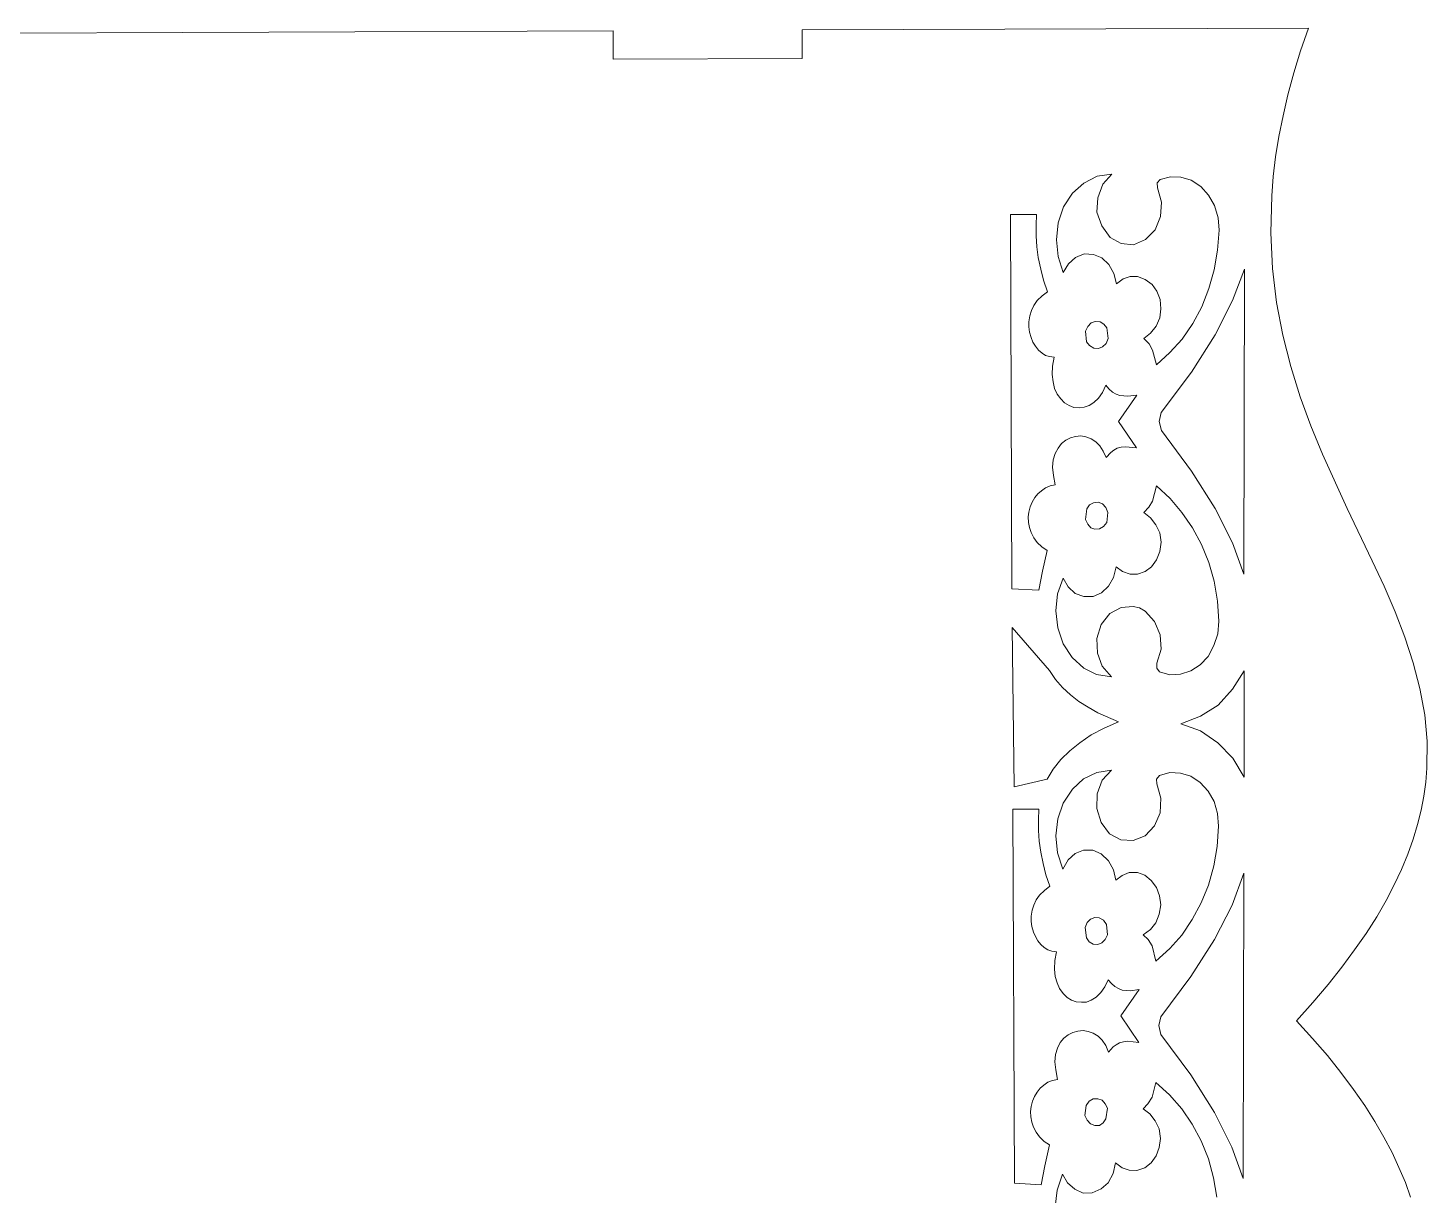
# Model space of a CAD drawing. Header units: inches. Extents: x -1.7 to 3.8, y -5.6 to 5.6.
# Drawn here: x 1.691 to 3.763, y 0.39 to 2.118 of the extents above; entities that cross this region are included whole.
import ezdxf

# ---------------------------------------------------------------- set-up
doc = ezdxf.new("R2010")
doc.units = ezdxf.units.IN
doc.header["$MEASUREMENT"] = 0
doc.layers.add('Katman 1', color=7, linetype='Continuous')

msp = doc.modelspace()

# ---------------------------------------------------------------- linework, layer by layer
at = {"layer": 'Katman 1', "color": 250, "lineweight": 9}
for points in [[(2.5574, 2.114), (2.5574, 2.114), (1.5373, 2.11), (1.5373, 2.11)], [(2.5576, 2.072), (2.5576, 2.072), (2.5574, 2.114), (2.5574, 2.114)], [(3.5874, 2.118), (3.5874, 2.118), (2.8374, 2.1151), (2.8374, 2.1151)], [(2.8374, 2.1151), (2.8374, 2.1151), (2.8376, 2.0731), (2.8376, 2.0731)], [(3.5757, 2.0844), (3.5757, 2.0844), (3.5874, 2.118), (3.5874, 2.118)], [(2.8376, 2.0731), (2.8376, 2.0731), (2.5576, 2.072), (2.5576, 2.072)], [(3.5656, 2.0515), (3.5656, 2.0515), (3.5757, 2.0844), (3.5757, 2.0844)], [(3.557, 2.0193), (3.557, 2.0193), (3.5656, 2.0515), (3.5656, 2.0515)], [(3.5498, 1.9881), (3.5498, 1.9881), (3.557, 2.0193), (3.557, 2.0193)], [(3.5436, 1.9572), (3.5436, 1.9572), (3.5498, 1.9881), (3.5498, 1.9881)], [(3.5388, 1.9275), (3.5388, 1.9275), (3.5436, 1.9572), (3.5436, 1.9572)], [(3.5354, 1.8984), (3.5354, 1.8984), (3.5388, 1.9275), (3.5388, 1.9275)], [(3.2548, 1.8885), (3.2548, 1.8885), (3.2381, 1.8735), (3.2381, 1.8735)], [(3.2747, 1.8988), (3.2747, 1.8988), (3.2548, 1.8885), (3.2548, 1.8885)], [(3.296, 1.9017), (3.296, 1.9017), (3.2747, 1.8988), (3.2747, 1.8988)], [(3.2756, 1.8666), (3.2756, 1.8666), (3.2828, 1.8866), (3.2828, 1.8866)], [(3.2828, 1.8866), (3.2828, 1.8866), (3.296, 1.9017), (3.296, 1.9017)], [(3.3678, 1.8939), (3.3678, 1.8939), (3.3633, 1.889), (3.3633, 1.889)], [(3.3633, 1.889), (3.3633, 1.889), (3.364, 1.8816), (3.364, 1.8816)], [(3.3832, 1.8978), (3.3832, 1.8978), (3.3678, 1.8939), (3.3678, 1.8939)], [(3.3986, 1.8972), (3.3986, 1.8972), (3.3832, 1.8978), (3.3832, 1.8978)], [(3.4137, 1.8927), (3.4137, 1.8927), (3.3986, 1.8972), (3.3986, 1.8972)], [(3.4281, 1.8833), (3.4281, 1.8833), (3.4137, 1.8927), (3.4137, 1.8927)], [(3.5331, 1.8697), (3.5331, 1.8697), (3.5354, 1.8984), (3.5354, 1.8984)], [(3.2381, 1.8735), (3.2381, 1.8735), (3.2248, 1.8531), (3.2248, 1.8531)], [(3.2742, 1.8456), (3.2742, 1.8456), (3.2756, 1.8666), (3.2756, 1.8666)], [(3.364, 1.8816), (3.364, 1.8816), (3.3697, 1.86), (3.3697, 1.86)], [(3.4393, 1.8707), (3.4393, 1.8707), (3.4281, 1.8833), (3.4281, 1.8833)], [(3.4481, 1.855), (3.4481, 1.855), (3.4393, 1.8707), (3.4393, 1.8707)], [(3.5316, 1.8148), (3.5316, 1.8148), (3.5331, 1.8697), (3.5331, 1.8697)], [(3.2248, 1.8531), (3.2248, 1.8531), (3.2165, 1.8296), (3.2165, 1.8296)], [(3.2813, 1.8249), (3.2813, 1.8249), (3.2742, 1.8456), (3.2742, 1.8456)], [(3.3697, 1.86), (3.3697, 1.86), (3.3684, 1.839), (3.3684, 1.839)], [(3.4538, 1.8372), (3.4538, 1.8372), (3.4481, 1.855), (3.4481, 1.855)], [(3.1461, 1.8419), (3.1461, 1.8419), (3.1483, 1.2879), (3.1483, 1.2879)], [(3.1846, 1.8417), (3.1846, 1.8417), (3.1461, 1.8419), (3.1461, 1.8419)], [(3.184, 1.826), (3.184, 1.826), (3.1846, 1.8417), (3.1846, 1.8417)], [(3.184, 1.8102), (3.184, 1.8102), (3.184, 1.826), (3.184, 1.826)], [(3.2165, 1.8296), (3.2165, 1.8296), (3.2142, 1.8044), (3.2142, 1.8044)], [(3.2936, 1.8079), (3.2936, 1.8079), (3.2813, 1.8249), (3.2813, 1.8249)], [(3.3684, 1.839), (3.3684, 1.839), (3.3604, 1.8193), (3.3604, 1.8193)], [(3.4553, 1.8186), (3.4553, 1.8186), (3.4538, 1.8372), (3.4538, 1.8372)], [(3.1851, 1.7941), (3.1851, 1.7941), (3.184, 1.8102), (3.184, 1.8102)], [(3.2142, 1.8044), (3.2142, 1.8044), (3.2167, 1.7796), (3.2167, 1.7796)], [(3.3101, 1.7992), (3.3101, 1.7992), (3.2936, 1.8079), (3.2936, 1.8079)], [(3.3461, 1.8049), (3.3461, 1.8049), (3.3283, 1.7972), (3.3283, 1.7972)], [(3.3604, 1.8193), (3.3604, 1.8193), (3.3461, 1.8049), (3.3461, 1.8049)], [(3.4529, 1.7889), (3.4529, 1.7889), (3.4553, 1.8186), (3.4553, 1.8186)], [(3.5342, 1.7619), (3.5342, 1.7619), (3.5316, 1.8148), (3.5316, 1.8148)], [(3.1873, 1.7781), (3.1873, 1.7781), (3.1851, 1.7941), (3.1851, 1.7941)], [(3.2426, 1.7783), (3.2426, 1.7783), (3.2552, 1.7839), (3.2552, 1.7839)], [(3.2552, 1.7839), (3.2552, 1.7839), (3.2689, 1.7829), (3.2689, 1.7829)], [(3.2689, 1.7829), (3.2689, 1.7829), (3.2815, 1.7777), (3.2815, 1.7777)], [(3.3283, 1.7972), (3.3283, 1.7972), (3.3101, 1.7992), (3.3101, 1.7992)], [(3.4478, 1.7598), (3.4478, 1.7598), (3.4529, 1.7889), (3.4529, 1.7889)], [(3.1909, 1.7612), (3.1909, 1.7612), (3.1873, 1.7781), (3.1873, 1.7781)], [(3.2167, 1.7796), (3.2167, 1.7796), (3.2242, 1.7558), (3.2242, 1.7558)], [(3.2242, 1.7558), (3.2242, 1.7558), (3.2322, 1.7688), (3.2322, 1.7688)], [(3.2322, 1.7688), (3.2322, 1.7688), (3.2426, 1.7783), (3.2426, 1.7783)], [(3.2815, 1.7777), (3.2815, 1.7777), (3.292, 1.768), (3.292, 1.768)], [(3.292, 1.768), (3.292, 1.768), (3.2991, 1.7543), (3.2991, 1.7543)], [(3.54, 1.7115), (3.54, 1.7115), (3.5342, 1.7619), (3.5342, 1.7619)], [(3.1952, 1.7448), (3.1952, 1.7448), (3.1909, 1.7612), (3.1909, 1.7612)], [(3.2008, 1.7273), (3.2008, 1.7273), (3.1952, 1.7448), (3.1952, 1.7448)], [(3.2991, 1.7543), (3.2991, 1.7543), (3.3029, 1.739), (3.3029, 1.739)], [(3.3029, 1.739), (3.3029, 1.739), (3.3128, 1.7467), (3.3128, 1.7467)], [(3.3128, 1.7467), (3.3128, 1.7467), (3.3232, 1.7499), (3.3232, 1.7499)], [(3.3232, 1.7499), (3.3232, 1.7499), (3.3344, 1.7499), (3.3344, 1.7499)], [(3.3344, 1.7499), (3.3344, 1.7499), (3.3456, 1.7458), (3.3456, 1.7458)], [(3.3456, 1.7458), (3.3456, 1.7458), (3.3558, 1.7381), (3.3558, 1.7381)], [(3.4398, 1.7321), (3.4398, 1.7321), (3.4478, 1.7598), (3.4478, 1.7598)], [(3.4749, 1.7144), (3.4749, 1.7144), (3.4929, 1.7611), (3.4929, 1.7611)], [(3.4929, 1.7611), (3.4929, 1.7611), (3.4919, 1.3092), (3.4919, 1.3092)], [(3.1858, 1.7147), (3.1858, 1.7147), (3.1928, 1.7214), (3.1928, 1.7214)], [(3.1928, 1.7214), (3.1928, 1.7214), (3.2008, 1.7273), (3.2008, 1.7273)], [(3.3558, 1.7381), (3.3558, 1.7381), (3.3629, 1.7283), (3.3629, 1.7283)], [(3.3629, 1.7283), (3.3629, 1.7283), (3.3678, 1.7161), (3.3678, 1.7161)], [(3.4295, 1.7051), (3.4295, 1.7051), (3.4398, 1.7321), (3.4398, 1.7321)], [(3.1747, 1.6919), (3.1747, 1.6919), (3.1772, 1.6996), (3.1772, 1.6996)], [(3.1772, 1.6996), (3.1772, 1.6996), (3.1806, 1.7073), (3.1806, 1.7073)], [(3.1806, 1.7073), (3.1806, 1.7073), (3.1858, 1.7147), (3.1858, 1.7147)], [(3.3689, 1.7021), (3.3689, 1.7021), (3.3672, 1.6888), (3.3672, 1.6888)], [(3.3678, 1.7161), (3.3678, 1.7161), (3.3689, 1.7021), (3.3689, 1.7021)], [(3.4162, 1.6806), (3.4162, 1.6806), (3.4295, 1.7051), (3.4295, 1.7051)], [(3.4492, 1.6636), (3.4492, 1.6636), (3.4749, 1.7144), (3.4749, 1.7144)], [(3.5493, 1.6633), (3.5493, 1.6633), (3.54, 1.7115), (3.54, 1.7115)], [(3.1734, 1.6831), (3.1734, 1.6831), (3.1747, 1.6919), (3.1747, 1.6919)], [(3.1734, 1.6754), (3.1734, 1.6754), (3.1734, 1.6831), (3.1734, 1.6831)], [(3.2658, 1.6814), (3.2658, 1.6814), (3.2605, 1.6762), (3.2605, 1.6762)], [(3.2717, 1.6835), (3.2717, 1.6835), (3.2658, 1.6814), (3.2658, 1.6814)], [(3.2787, 1.6829), (3.2787, 1.6829), (3.2717, 1.6835), (3.2717, 1.6835)], [(3.2843, 1.6794), (3.2843, 1.6794), (3.2787, 1.6829), (3.2787, 1.6829)], [(3.2889, 1.6742), (3.2889, 1.6742), (3.2843, 1.6794), (3.2843, 1.6794)], [(3.3672, 1.6888), (3.3672, 1.6888), (3.3617, 1.6766), (3.3617, 1.6766)], [(3.4002, 1.6574), (3.4002, 1.6574), (3.4162, 1.6806), (3.4162, 1.6806)], [(3.1744, 1.6678), (3.1744, 1.6678), (3.1734, 1.6754), (3.1734, 1.6754)], [(3.1766, 1.66), (3.1766, 1.66), (3.1744, 1.6678), (3.1744, 1.6678)], [(3.1794, 1.6531), (3.1794, 1.6531), (3.1766, 1.66), (3.1766, 1.66)], [(3.2605, 1.6762), (3.2605, 1.6762), (3.2574, 1.6691), (3.2574, 1.6691)], [(3.2574, 1.6691), (3.2574, 1.6691), (3.2589, 1.6534), (3.2589, 1.6534)], [(3.2876, 1.6511), (3.2876, 1.6511), (3.2907, 1.6581), (3.2907, 1.6581)], [(3.2907, 1.6581), (3.2907, 1.6581), (3.2889, 1.6742), (3.2889, 1.6742)], [(3.3537, 1.666), (3.3537, 1.666), (3.3435, 1.6583), (3.3435, 1.6583)], [(3.3435, 1.6583), (3.3435, 1.6583), (3.3513, 1.6506), (3.3513, 1.6506)], [(3.3617, 1.6766), (3.3617, 1.6766), (3.3537, 1.666), (3.3537, 1.666)], [(3.4141, 1.6085), (3.4141, 1.6085), (3.4492, 1.6636), (3.4492, 1.6636)], [(3.5611, 1.6168), (3.5611, 1.6168), (3.5493, 1.6633), (3.5493, 1.6633)], [(3.1829, 1.6468), (3.1829, 1.6468), (3.1794, 1.6531), (3.1794, 1.6531)], [(3.1875, 1.6412), (3.1875, 1.6412), (3.1829, 1.6468), (3.1829, 1.6468)], [(3.1928, 1.6367), (3.1928, 1.6367), (3.1875, 1.6412), (3.1875, 1.6412)], [(3.2589, 1.6534), (3.2589, 1.6534), (3.2631, 1.6478), (3.2631, 1.6478)], [(3.2631, 1.6478), (3.2631, 1.6478), (3.2694, 1.644), (3.2694, 1.644)], [(3.2694, 1.644), (3.2694, 1.644), (3.2764, 1.6433), (3.2764, 1.6433)], [(3.2764, 1.6433), (3.2764, 1.6433), (3.2824, 1.6458), (3.2824, 1.6458)], [(3.2824, 1.6458), (3.2824, 1.6458), (3.2876, 1.6511), (3.2876, 1.6511)], [(3.3513, 1.6506), (3.3513, 1.6506), (3.3565, 1.6412), (3.3565, 1.6412)], [(3.3565, 1.6412), (3.3565, 1.6412), (3.3626, 1.6192), (3.3626, 1.6192)], [(3.3626, 1.6192), (3.3626, 1.6192), (3.3821, 1.6374), (3.3821, 1.6374)], [(3.3821, 1.6374), (3.3821, 1.6374), (3.4002, 1.6574), (3.4002, 1.6574)], [(3.1981, 1.6332), (3.1981, 1.6332), (3.1928, 1.6367), (3.1928, 1.6367)], [(3.204, 1.6315), (3.204, 1.6315), (3.1981, 1.6332), (3.1981, 1.6332)], [(3.2106, 1.6308), (3.2106, 1.6308), (3.204, 1.6315), (3.204, 1.6315)], [(3.2076, 1.6049), (3.2076, 1.6049), (3.2083, 1.6175), (3.2083, 1.6175)], [(3.2083, 1.6175), (3.2083, 1.6175), (3.2106, 1.6308), (3.2106, 1.6308)], [(3.5752, 1.572), (3.5752, 1.572), (3.5611, 1.6168), (3.5611, 1.6168)], [(3.2091, 1.5941), (3.2091, 1.5941), (3.2076, 1.6049), (3.2076, 1.6049)], [(3.3695, 1.5485), (3.3695, 1.5485), (3.4141, 1.6085), (3.4141, 1.6085)], [(3.2115, 1.5842), (3.2115, 1.5842), (3.2091, 1.5941), (3.2091, 1.5941)], [(3.2154, 1.5759), (3.2154, 1.5759), (3.2115, 1.5842), (3.2115, 1.5842)], [(3.2207, 1.5689), (3.2207, 1.5689), (3.2154, 1.5759), (3.2154, 1.5759)], [(3.2822, 1.5786), (3.2822, 1.5786), (3.2763, 1.5702), (3.2763, 1.5702)], [(3.2875, 1.5891), (3.2875, 1.5891), (3.2822, 1.5786), (3.2822, 1.5786)], [(3.292, 1.5836), (3.292, 1.5836), (3.2875, 1.5891), (3.2875, 1.5891)], [(3.2973, 1.579), (3.2973, 1.579), (3.292, 1.5836), (3.292, 1.5836)], [(3.3026, 1.5759), (3.3026, 1.5759), (3.2973, 1.579), (3.2973, 1.579)], [(3.3082, 1.5738), (3.3082, 1.5738), (3.3026, 1.5759), (3.3026, 1.5759)], [(3.2263, 1.5629), (3.2263, 1.5629), (3.2207, 1.5689), (3.2207, 1.5689)], [(3.233, 1.5592), (3.233, 1.5592), (3.2263, 1.5629), (3.2263, 1.5629)], [(3.24, 1.5563), (3.24, 1.5563), (3.233, 1.5592), (3.233, 1.5592)], [(3.2477, 1.5557), (3.2477, 1.5557), (3.24, 1.5563), (3.24, 1.5563)], [(3.255, 1.5564), (3.255, 1.5564), (3.2477, 1.5557), (3.2477, 1.5557)], [(3.2624, 1.5593), (3.2624, 1.5593), (3.255, 1.5564), (3.255, 1.5564)], [(3.2697, 1.5635), (3.2697, 1.5635), (3.2624, 1.5593), (3.2624, 1.5593)], [(3.2763, 1.5702), (3.2763, 1.5702), (3.2697, 1.5635), (3.2697, 1.5635)], [(3.3059, 1.5356), (3.3059, 1.5356), (3.333, 1.5746), (3.333, 1.5746)], [(3.3201, 1.5728), (3.3201, 1.5728), (3.3082, 1.5738), (3.3082, 1.5738)], [(3.333, 1.5746), (3.333, 1.5746), (3.3201, 1.5728), (3.3201, 1.5728)], [(3.5908, 1.529), (3.5908, 1.529), (3.5752, 1.572), (3.5752, 1.572)], [(3.3326, 1.4962), (3.3326, 1.4962), (3.3059, 1.5356), (3.3059, 1.5356)], [(3.3661, 1.5355), (3.3661, 1.5355), (3.3695, 1.5485), (3.3695, 1.5485)], [(3.3696, 1.5222), (3.3696, 1.5222), (3.3661, 1.5355), (3.3661, 1.5355)], [(3.2349, 1.5112), (3.2349, 1.5112), (3.2423, 1.5133), (3.2423, 1.5133)], [(3.2423, 1.5133), (3.2423, 1.5133), (3.2503, 1.5141), (3.2503, 1.5141)], [(3.2503, 1.5141), (3.2503, 1.5141), (3.2577, 1.5127), (3.2577, 1.5127)], [(3.2577, 1.5127), (3.2577, 1.5127), (3.2654, 1.5099), (3.2654, 1.5099)], [(3.414, 1.4619), (3.414, 1.4619), (3.3696, 1.5222), (3.3696, 1.5222)], [(3.6081, 1.4871), (3.6081, 1.4871), (3.5908, 1.529), (3.5908, 1.529)], [(3.2123, 1.488), (3.2123, 1.488), (3.2165, 1.4961), (3.2165, 1.4961)], [(3.2165, 1.4961), (3.2165, 1.4961), (3.2217, 1.5027), (3.2217, 1.5027)], [(3.2217, 1.5027), (3.2217, 1.5027), (3.2279, 1.5077), (3.2279, 1.5077)], [(3.2279, 1.5077), (3.2279, 1.5077), (3.2349, 1.5112), (3.2349, 1.5112)], [(3.2654, 1.5099), (3.2654, 1.5099), (3.2724, 1.5054), (3.2724, 1.5054)], [(3.2724, 1.5054), (3.2724, 1.5054), (3.2784, 1.4995), (3.2784, 1.4995)], [(3.2784, 1.4995), (3.2784, 1.4995), (3.2836, 1.4914), (3.2836, 1.4914)], [(3.2949, 1.4897), (3.2949, 1.4897), (3.299, 1.4929), (3.299, 1.4929)], [(3.299, 1.4929), (3.299, 1.4929), (3.3039, 1.4957), (3.3039, 1.4957)], [(3.3039, 1.4957), (3.3039, 1.4957), (3.3099, 1.4972), (3.3099, 1.4972)], [(3.3099, 1.4972), (3.3099, 1.4972), (3.3162, 1.4979), (3.3162, 1.4979)], [(3.3162, 1.4979), (3.3162, 1.4979), (3.3326, 1.4962), (3.3326, 1.4962)], [(3.2085, 1.4677), (3.2085, 1.4677), (3.2095, 1.4785), (3.2095, 1.4785)], [(3.2095, 1.4785), (3.2095, 1.4785), (3.2123, 1.488), (3.2123, 1.488)], [(3.2836, 1.4914), (3.2836, 1.4914), (3.2879, 1.482), (3.2879, 1.482)], [(3.2879, 1.482), (3.2879, 1.482), (3.2949, 1.4897), (3.2949, 1.4897)], [(3.6448, 1.4068), (3.6448, 1.4068), (3.6081, 1.4871), (3.6081, 1.4871)], [(3.2096, 1.4555), (3.2096, 1.4555), (3.2085, 1.4677), (3.2085, 1.4677)], [(3.2125, 1.4415), (3.2125, 1.4415), (3.2096, 1.4555), (3.2096, 1.4555)], [(3.4492, 1.4067), (3.4492, 1.4067), (3.414, 1.4619), (3.414, 1.4619)], [(3.1866, 1.4284), (3.1866, 1.4284), (3.1922, 1.433), (3.1922, 1.433)], [(3.1922, 1.433), (3.1922, 1.433), (3.1981, 1.4372), (3.1981, 1.4372)], [(3.1981, 1.4372), (3.1981, 1.4372), (3.2051, 1.44), (3.2051, 1.44)], [(3.2051, 1.44), (3.2051, 1.44), (3.2125, 1.4415), (3.2125, 1.4415)], [(3.3564, 1.4175), (3.3564, 1.4175), (3.3626, 1.44), (3.3626, 1.44)], [(3.3626, 1.44), (3.3626, 1.44), (3.3826, 1.4215), (3.3826, 1.4215)], [(3.1734, 1.4014), (3.1734, 1.4014), (3.1751, 1.4091), (3.1751, 1.4091)], [(3.1751, 1.4091), (3.1751, 1.4091), (3.1783, 1.4161), (3.1783, 1.4161)], [(3.1783, 1.4161), (3.1783, 1.4161), (3.1821, 1.4228), (3.1821, 1.4228)], [(3.1821, 1.4228), (3.1821, 1.4228), (3.1866, 1.4284), (3.1866, 1.4284)], [(3.2591, 1.406), (3.2591, 1.406), (3.2633, 1.4119), (3.2633, 1.4119)], [(3.2633, 1.4119), (3.2633, 1.4119), (3.2692, 1.4151), (3.2692, 1.4151)], [(3.2692, 1.4151), (3.2692, 1.4151), (3.2759, 1.4162), (3.2759, 1.4162)], [(3.2759, 1.4162), (3.2759, 1.4162), (3.2822, 1.4134), (3.2822, 1.4134)], [(3.2822, 1.4134), (3.2822, 1.4134), (3.2871, 1.4082), (3.2871, 1.4082)], [(3.3508, 1.4084), (3.3508, 1.4084), (3.3564, 1.4175), (3.3564, 1.4175)], [(3.3826, 1.4215), (3.3826, 1.4215), (3.3999, 1.4009), (3.3999, 1.4009)], [(3.1724, 1.3941), (3.1724, 1.3941), (3.1734, 1.4014), (3.1734, 1.4014)], [(3.1728, 1.386), (3.1728, 1.386), (3.1724, 1.3941), (3.1724, 1.3941)], [(3.2574, 1.3902), (3.2574, 1.3902), (3.2591, 1.406), (3.2591, 1.406)], [(3.2606, 1.3836), (3.2606, 1.3836), (3.2574, 1.3902), (3.2574, 1.3902)], [(3.2871, 1.4082), (3.2871, 1.4082), (3.2903, 1.4009), (3.2903, 1.4009)], [(3.2903, 1.4009), (3.2903, 1.4009), (3.2886, 1.3858), (3.2886, 1.3858)], [(3.3435, 1.4007), (3.3435, 1.4007), (3.3508, 1.4084), (3.3508, 1.4084)], [(3.3533, 1.3927), (3.3533, 1.3927), (3.3435, 1.4007), (3.3435, 1.4007)], [(3.3614, 1.3826), (3.3614, 1.3826), (3.3533, 1.3927), (3.3533, 1.3927)], [(3.3999, 1.4009), (3.3999, 1.4009), (3.4157, 1.3782), (3.4157, 1.3782)], [(3.4749, 1.356), (3.4749, 1.356), (3.4492, 1.4067), (3.4492, 1.4067)], [(3.6818, 1.3292), (3.6818, 1.3292), (3.6448, 1.4068), (3.6448, 1.4068)], [(3.1742, 1.3783), (3.1742, 1.3783), (3.1728, 1.386), (3.1728, 1.386)], [(3.1767, 1.371), (3.1767, 1.371), (3.1742, 1.3783), (3.1742, 1.3783)], [(3.1806, 1.3633), (3.1806, 1.3633), (3.1767, 1.371), (3.1767, 1.371)], [(3.2649, 1.378), (3.2649, 1.378), (3.2606, 1.3836), (3.2606, 1.3836)], [(3.2712, 1.3759), (3.2712, 1.3759), (3.2649, 1.378), (3.2649, 1.378)], [(3.2778, 1.3763), (3.2778, 1.3763), (3.2712, 1.3759), (3.2712, 1.3759)], [(3.2841, 1.3801), (3.2841, 1.3801), (3.2778, 1.3763), (3.2778, 1.3763)], [(3.2886, 1.3858), (3.2886, 1.3858), (3.2841, 1.3801), (3.2841, 1.3801)], [(3.3671, 1.3704), (3.3671, 1.3704), (3.3614, 1.3826), (3.3614, 1.3826)], [(3.3692, 1.3567), (3.3692, 1.3567), (3.3671, 1.3704), (3.3671, 1.3704)], [(3.4157, 1.3782), (3.4157, 1.3782), (3.4288, 1.3531), (3.4288, 1.3531)], [(3.1858, 1.3563), (3.1858, 1.3563), (3.1806, 1.3633), (3.1806, 1.3633)], [(3.1925, 1.3497), (3.1925, 1.3497), (3.1858, 1.3563), (3.1858, 1.3563)], [(3.2006, 1.3445), (3.2006, 1.3445), (3.1925, 1.3497), (3.1925, 1.3497)], [(3.3672, 1.343), (3.3672, 1.343), (3.3692, 1.3567), (3.3692, 1.3567)], [(3.4288, 1.3531), (3.4288, 1.3531), (3.4397, 1.3269), (3.4397, 1.3269)], [(3.4919, 1.3092), (3.4919, 1.3092), (3.4749, 1.356), (3.4749, 1.356)], [(3.1933, 1.3136), (3.1933, 1.3136), (3.2006, 1.3445), (3.2006, 1.3445)], [(3.355, 1.3202), (3.355, 1.3202), (3.3623, 1.3304), (3.3623, 1.3304)], [(3.3623, 1.3304), (3.3623, 1.3304), (3.3672, 1.343), (3.3672, 1.343)], [(3.4397, 1.3269), (3.4397, 1.3269), (3.4478, 1.2989), (3.4478, 1.2989)], [(3.6995, 1.2915), (3.6995, 1.2915), (3.6818, 1.3292), (3.6818, 1.3292)], [(3.1882, 1.2856), (3.1882, 1.2856), (3.1933, 1.3136), (3.1933, 1.3136)], [(3.2987, 1.3042), (3.2987, 1.3042), (3.3025, 1.32), (3.3025, 1.32)], [(3.3025, 1.32), (3.3025, 1.32), (3.312, 1.3131), (3.312, 1.3131)], [(3.312, 1.3131), (3.312, 1.3131), (3.3232, 1.3092), (3.3232, 1.3092)], [(3.3232, 1.3092), (3.3232, 1.3092), (3.3344, 1.3093), (3.3344, 1.3093)], [(3.3344, 1.3093), (3.3344, 1.3093), (3.3456, 1.3132), (3.3456, 1.3132)], [(3.3456, 1.3132), (3.3456, 1.3132), (3.355, 1.3202), (3.355, 1.3202)], [(3.1483, 1.2879), (3.1483, 1.2879), (3.1882, 1.2856), (3.1882, 1.2856)], [(3.2159, 1.2802), (3.2159, 1.2802), (3.2239, 1.3036), (3.2239, 1.3036)], [(3.2239, 1.3036), (3.2239, 1.3036), (3.2316, 1.2904), (3.2316, 1.2904)], [(3.2316, 1.2904), (3.2316, 1.2904), (3.2421, 1.2809), (3.2421, 1.2809)], [(3.281, 1.2818), (3.281, 1.2818), (3.2914, 1.2916), (3.2914, 1.2916)], [(3.2914, 1.2916), (3.2914, 1.2916), (3.2987, 1.3042), (3.2987, 1.3042)], [(3.4478, 1.2989), (3.4478, 1.2989), (3.4529, 1.2695), (3.4529, 1.2695)], [(3.7158, 1.2538), (3.7158, 1.2538), (3.6995, 1.2915), (3.6995, 1.2915)], [(3.2132, 1.2549), (3.2132, 1.2549), (3.2159, 1.2802), (3.2159, 1.2802)], [(3.2421, 1.2809), (3.2421, 1.2809), (3.2548, 1.2765), (3.2548, 1.2765)], [(3.2548, 1.2765), (3.2548, 1.2765), (3.2684, 1.2765), (3.2684, 1.2765)], [(3.2684, 1.2765), (3.2684, 1.2765), (3.281, 1.2818), (3.281, 1.2818)], [(3.4529, 1.2695), (3.4529, 1.2695), (3.4547, 1.2398), (3.4547, 1.2398)], [(3.2161, 1.2301), (3.2161, 1.2301), (3.2132, 1.2549), (3.2132, 1.2549)], [(3.2933, 1.251), (3.2933, 1.251), (3.2805, 1.2349), (3.2805, 1.2349)], [(3.3098, 1.2602), (3.3098, 1.2602), (3.2933, 1.251), (3.2933, 1.251)], [(3.3276, 1.2613), (3.3276, 1.2613), (3.3098, 1.2602), (3.3098, 1.2602)], [(3.3371, 1.2593), (3.3371, 1.2593), (3.3276, 1.2613), (3.3276, 1.2613)], [(3.3458, 1.2544), (3.3458, 1.2544), (3.3371, 1.2593), (3.3371, 1.2593)], [(3.3595, 1.2394), (3.3595, 1.2394), (3.3458, 1.2544), (3.3458, 1.2544)], [(3.7302, 1.216), (3.7302, 1.216), (3.7158, 1.2538), (3.7158, 1.2538)], [(3.1485, 1.2305), (3.1485, 1.2305), (3.1516, 0.9943), (3.1516, 0.9943)], [(3.2041, 1.1667), (3.2041, 1.1667), (3.1485, 1.2305), (3.1485, 1.2305)], [(3.2242, 1.2063), (3.2242, 1.2063), (3.2161, 1.2301), (3.2161, 1.2301)], [(3.2805, 1.2349), (3.2805, 1.2349), (3.2742, 1.2139), (3.2742, 1.2139)], [(3.3676, 1.2198), (3.3676, 1.2198), (3.3595, 1.2394), (3.3595, 1.2394)], [(3.4547, 1.2398), (3.4547, 1.2398), (3.4531, 1.2209), (3.4531, 1.2209)], [(3.2376, 1.1861), (3.2376, 1.1861), (3.2242, 1.2063), (3.2242, 1.2063)], [(3.2742, 1.2139), (3.2742, 1.2139), (3.275, 1.1922), (3.275, 1.1922)], [(3.3691, 1.1985), (3.3691, 1.1985), (3.3676, 1.2198), (3.3676, 1.2198)], [(3.4475, 1.2037), (3.4475, 1.2037), (3.4389, 1.1876), (3.4389, 1.1876)], [(3.4531, 1.2209), (3.4531, 1.2209), (3.4475, 1.2037), (3.4475, 1.2037)], [(3.7426, 1.1783), (3.7426, 1.1783), (3.7302, 1.216), (3.7302, 1.216)], [(3.2545, 1.1704), (3.2545, 1.1704), (3.2376, 1.1861), (3.2376, 1.1861)], [(3.275, 1.1922), (3.275, 1.1922), (3.2818, 1.173), (3.2818, 1.173)], [(3.3629, 1.1775), (3.3629, 1.1775), (3.3691, 1.1985), (3.3691, 1.1985)], [(3.4389, 1.1876), (3.4389, 1.1876), (3.427, 1.1749), (3.427, 1.1749)], [(3.2129, 1.1534), (3.2129, 1.1534), (3.2041, 1.1667), (3.2041, 1.1667)], [(3.2737, 1.1607), (3.2737, 1.1607), (3.2545, 1.1704), (3.2545, 1.1704)], [(3.2958, 1.1573), (3.2958, 1.1573), (3.2737, 1.1607), (3.2737, 1.1607)], [(3.2818, 1.173), (3.2818, 1.173), (3.2958, 1.1573), (3.2958, 1.1573)], [(3.363, 1.1701), (3.363, 1.1701), (3.3629, 1.1775), (3.3629, 1.1775)], [(3.3668, 1.1649), (3.3668, 1.1649), (3.363, 1.1701), (3.363, 1.1701)], [(3.3822, 1.1604), (3.3822, 1.1604), (3.3668, 1.1649), (3.3668, 1.1649)], [(3.398, 1.1612), (3.398, 1.1612), (3.3822, 1.1604), (3.3822, 1.1604)], [(3.4134, 1.1661), (3.4134, 1.1661), (3.398, 1.1612), (3.398, 1.1612)], [(3.427, 1.1749), (3.427, 1.1749), (3.4134, 1.1661), (3.4134, 1.1661)], [(3.475, 1.1391), (3.475, 1.1391), (3.4921, 1.1664), (3.4921, 1.1664)], [(3.4921, 1.1664), (3.4921, 1.1664), (3.492, 1.0086), (3.492, 1.0086)], [(3.7526, 1.1402), (3.7526, 1.1402), (3.7426, 1.1783), (3.7426, 1.1783)], [(3.2231, 1.1416), (3.2231, 1.1416), (3.2129, 1.1534), (3.2129, 1.1534)], [(3.235, 1.1308), (3.235, 1.1308), (3.2231, 1.1416), (3.2231, 1.1416)], [(3.7597, 1.1013), (3.7597, 1.1013), (3.7526, 1.1402), (3.7526, 1.1402)], [(3.2473, 1.121), (3.2473, 1.121), (3.235, 1.1308), (3.235, 1.1308)], [(3.261, 1.1123), (3.261, 1.1123), (3.2473, 1.121), (3.2473, 1.121)], [(3.4535, 1.1155), (3.4535, 1.1155), (3.475, 1.1391), (3.475, 1.1391)], [(3.2754, 1.104), (3.2754, 1.104), (3.261, 1.1123), (3.261, 1.1123)], [(3.3062, 1.0908), (3.3062, 1.0908), (3.2754, 1.104), (3.2754, 1.104)], [(3.3983, 1.088), (3.3983, 1.088), (3.4273, 1.099), (3.4273, 1.099)], [(3.4273, 1.099), (3.4273, 1.099), (3.4535, 1.1155), (3.4535, 1.1155)], [(3.763, 1.0621), (3.763, 1.0621), (3.7597, 1.1013), (3.7597, 1.1013)], [(3.2657, 1.0714), (3.2657, 1.0714), (3.2849, 1.0816), (3.2849, 1.0816)], [(3.2849, 1.0816), (3.2849, 1.0816), (3.3062, 1.0908), (3.3062, 1.0908)], [(3.4274, 1.0773), (3.4274, 1.0773), (3.3983, 1.088), (3.3983, 1.088)], [(3.2339, 1.0478), (3.2339, 1.0478), (3.2489, 1.0598), (3.2489, 1.0598)], [(3.2489, 1.0598), (3.2489, 1.0598), (3.2657, 1.0714), (3.2657, 1.0714)], [(3.453, 1.0595), (3.453, 1.0595), (3.4274, 1.0773), (3.4274, 1.0773)], [(3.4754, 1.0369), (3.4754, 1.0369), (3.453, 1.0595), (3.453, 1.0595)], [(3.7629, 1.0219), (3.7629, 1.0219), (3.763, 1.0621), (3.763, 1.0621)], [(3.2207, 1.0348), (3.2207, 1.0348), (3.2339, 1.0478), (3.2339, 1.0478)], [(3.492, 1.0086), (3.492, 1.0086), (3.4754, 1.0369), (3.4754, 1.0369)], [(3.2005, 1.006), (3.2005, 1.006), (3.2095, 1.0208), (3.2095, 1.0208)], [(3.2095, 1.0208), (3.2095, 1.0208), (3.2207, 1.0348), (3.2207, 1.0348)], [(3.274, 1.0158), (3.274, 1.0158), (3.2544, 1.0062), (3.2544, 1.0062)], [(3.2957, 1.0194), (3.2957, 1.0194), (3.274, 1.0158), (3.274, 1.0158)], [(3.2817, 1.0042), (3.2817, 1.0042), (3.2957, 1.0194), (3.2957, 1.0194)], [(3.3821, 1.0155), (3.3821, 1.0155), (3.3667, 1.0112), (3.3667, 1.0112)], [(3.3979, 1.0149), (3.3979, 1.0149), (3.3821, 1.0155), (3.3821, 1.0155)], [(3.7612, 1.0016), (3.7612, 1.0016), (3.7629, 1.0219), (3.7629, 1.0219)], [(3.1516, 0.9943), (3.1516, 0.9943), (3.2005, 1.006), (3.2005, 1.006)], [(3.2544, 1.0062), (3.2544, 1.0062), (3.2377, 0.9911), (3.2377, 0.9911)], [(3.2744, 0.9839), (3.2744, 0.9839), (3.2817, 1.0042), (3.2817, 1.0042)], [(3.3667, 1.0112), (3.3667, 1.0112), (3.3625, 1.006), (3.3625, 1.006)], [(3.3625, 1.006), (3.3625, 1.006), (3.3629, 0.999), (3.3629, 0.999)], [(3.3629, 0.999), (3.3629, 0.999), (3.3686, 0.9777), (3.3686, 0.9777)], [(3.4133, 1.0104), (3.4133, 1.0104), (3.3979, 1.0149), (3.3979, 1.0149)], [(3.427, 1.001), (3.427, 1.001), (3.4133, 1.0104), (3.4133, 1.0104)], [(3.4389, 0.9881), (3.4389, 0.9881), (3.427, 1.001), (3.427, 1.001)], [(3.7581, 0.9809), (3.7581, 0.9809), (3.7612, 1.0016), (3.7612, 1.0016)], [(3.2377, 0.9911), (3.2377, 0.9911), (3.2241, 0.9704), (3.2241, 0.9704)], [(3.2738, 0.9626), (3.2738, 0.9626), (3.2744, 0.9839), (3.2744, 0.9839)], [(3.3686, 0.9777), (3.3686, 0.9777), (3.3676, 0.9559), (3.3676, 0.9559)], [(3.4477, 0.9727), (3.4477, 0.9727), (3.4389, 0.9881), (3.4389, 0.9881)], [(3.7544, 0.9599), (3.7544, 0.9599), (3.7581, 0.9809), (3.7581, 0.9809)], [(3.1881, 0.9615), (3.1881, 0.9615), (3.1496, 0.9614), (3.1496, 0.9614)], [(3.1496, 0.9614), (3.1496, 0.9614), (3.1518, 0.4077), (3.1518, 0.4077)], [(3.1874, 0.9458), (3.1874, 0.9458), (3.1881, 0.9615), (3.1881, 0.9615)], [(3.2241, 0.9704), (3.2241, 0.9704), (3.2161, 0.9473), (3.2161, 0.9473)], [(3.2802, 0.9416), (3.2802, 0.9416), (3.2738, 0.9626), (3.2738, 0.9626)], [(3.3676, 0.9559), (3.3676, 0.9559), (3.3593, 0.9367), (3.3593, 0.9367)], [(3.4527, 0.9549), (3.4527, 0.9549), (3.4477, 0.9727), (3.4477, 0.9727)], [(3.4542, 0.9364), (3.4542, 0.9364), (3.4527, 0.9549), (3.4527, 0.9549)], [(3.7488, 0.9385), (3.7488, 0.9385), (3.7544, 0.9599), (3.7544, 0.9599)], [(3.1875, 0.93), (3.1875, 0.93), (3.1874, 0.9458), (3.1874, 0.9458)], [(3.2161, 0.9473), (3.2161, 0.9473), (3.2131, 0.9221), (3.2131, 0.9221)], [(3.2929, 0.9249), (3.2929, 0.9249), (3.2802, 0.9416), (3.2802, 0.9416)], [(3.3593, 0.9367), (3.3593, 0.9367), (3.3454, 0.9219), (3.3454, 0.9219)], [(3.4522, 0.9062), (3.4522, 0.9062), (3.4542, 0.9364), (3.4542, 0.9364)], [(3.7423, 0.9168), (3.7423, 0.9168), (3.7488, 0.9385), (3.7488, 0.9385)], [(3.1886, 0.9139), (3.1886, 0.9139), (3.1875, 0.93), (3.1875, 0.93)], [(3.1908, 0.8979), (3.1908, 0.8979), (3.1886, 0.9139), (3.1886, 0.9139)], [(3.2131, 0.9221), (3.2131, 0.9221), (3.2156, 0.8969), (3.2156, 0.8969)], [(3.3097, 0.9158), (3.3097, 0.9158), (3.2929, 0.9249), (3.2929, 0.9249)], [(3.3279, 0.9149), (3.3279, 0.9149), (3.3097, 0.9158), (3.3097, 0.9158)], [(3.3454, 0.9219), (3.3454, 0.9219), (3.3279, 0.9149), (3.3279, 0.9149)], [(3.7346, 0.8947), (3.7346, 0.8947), (3.7423, 0.9168), (3.7423, 0.9168)], [(3.1943, 0.8811), (3.1943, 0.8811), (3.1908, 0.8979), (3.1908, 0.8979)], [(3.2156, 0.8969), (3.2156, 0.8969), (3.2238, 0.8728), (3.2238, 0.8728)], [(3.2314, 0.8865), (3.2314, 0.8865), (3.2419, 0.8956), (3.2419, 0.8956)], [(3.2419, 0.8956), (3.2419, 0.8956), (3.2541, 0.9005), (3.2541, 0.9005)], [(3.2541, 0.9005), (3.2541, 0.9005), (3.2681, 0.9006), (3.2681, 0.9006)], [(3.2681, 0.9006), (3.2681, 0.9006), (3.2804, 0.8954), (3.2804, 0.8954)], [(3.2804, 0.8954), (3.2804, 0.8954), (3.2913, 0.885), (3.2913, 0.885)], [(3.4474, 0.8775), (3.4474, 0.8775), (3.4522, 0.9062), (3.4522, 0.9062)], [(3.7253, 0.8723), (3.7253, 0.8723), (3.7346, 0.8947), (3.7346, 0.8947)], [(3.1986, 0.8643), (3.1986, 0.8643), (3.1943, 0.8811), (3.1943, 0.8811)], [(3.2238, 0.8728), (3.2238, 0.8728), (3.2314, 0.8865), (3.2314, 0.8865)], [(3.2913, 0.885), (3.2913, 0.885), (3.2987, 0.8717), (3.2987, 0.8717)], [(3.2987, 0.8717), (3.2987, 0.8717), (3.3019, 0.8563), (3.3019, 0.8563)], [(3.4394, 0.8491), (3.4394, 0.8491), (3.4474, 0.8775), (3.4474, 0.8775)], [(3.7145, 0.8492), (3.7145, 0.8492), (3.7253, 0.8723), (3.7253, 0.8723)], [(3.2043, 0.8472), (3.2043, 0.8472), (3.1986, 0.8643), (3.1986, 0.8643)], [(3.3019, 0.8563), (3.3019, 0.8563), (3.3117, 0.8633), (3.3117, 0.8633)], [(3.3117, 0.8633), (3.3117, 0.8633), (3.3221, 0.8676), (3.3221, 0.8676)], [(3.3221, 0.8676), (3.3221, 0.8676), (3.334, 0.8677), (3.334, 0.8677)], [(3.334, 0.8677), (3.334, 0.8677), (3.3449, 0.8635), (3.3449, 0.8635)], [(3.3449, 0.8635), (3.3449, 0.8635), (3.3547, 0.8558), (3.3547, 0.8558)], [(3.3547, 0.8558), (3.3547, 0.8558), (3.3625, 0.8457), (3.3625, 0.8457)], [(3.4745, 0.8195), (3.4745, 0.8195), (3.4919, 0.8665), (3.4919, 0.8665)], [(3.4919, 0.8665), (3.4919, 0.8665), (3.4909, 0.4147), (3.4909, 0.4147)], [(3.1841, 0.8272), (3.1841, 0.8272), (3.1893, 0.8342), (3.1893, 0.8342)], [(3.1893, 0.8342), (3.1893, 0.8342), (3.1963, 0.8412), (3.1963, 0.8412)], [(3.1963, 0.8412), (3.1963, 0.8412), (3.2043, 0.8472), (3.2043, 0.8472)], [(3.3625, 0.8457), (3.3625, 0.8457), (3.3667, 0.8331), (3.3667, 0.8331)], [(3.3667, 0.8331), (3.3667, 0.8331), (3.3689, 0.8198), (3.3689, 0.8198)], [(3.4284, 0.8228), (3.4284, 0.8228), (3.4394, 0.8491), (3.4394, 0.8491)], [(3.7024, 0.826), (3.7024, 0.826), (3.7145, 0.8492), (3.7145, 0.8492)], [(3.1768, 0.803), (3.1768, 0.803), (3.1782, 0.8117), (3.1782, 0.8117)], [(3.1782, 0.8117), (3.1782, 0.8117), (3.1806, 0.8194), (3.1806, 0.8194)], [(3.1806, 0.8194), (3.1806, 0.8194), (3.1841, 0.8272), (3.1841, 0.8272)], [(3.3689, 0.8198), (3.3689, 0.8198), (3.3661, 0.8062), (3.3661, 0.8062)], [(3.4152, 0.7983), (3.4152, 0.7983), (3.4284, 0.8228), (3.4284, 0.8228)], [(3.4485, 0.7687), (3.4485, 0.7687), (3.4745, 0.8195), (3.4745, 0.8195)], [(3.6885, 0.8022), (3.6885, 0.8022), (3.7024, 0.826), (3.7024, 0.826)], [(3.1768, 0.7953), (3.1768, 0.7953), (3.1768, 0.803), (3.1768, 0.803)], [(3.1779, 0.7876), (3.1779, 0.7876), (3.1768, 0.7953), (3.1768, 0.7953)], [(3.1801, 0.7795), (3.1801, 0.7795), (3.1779, 0.7876), (3.1779, 0.7876)], [(3.2598, 0.7935), (3.2598, 0.7935), (3.2567, 0.7861), (3.2567, 0.7861)], [(3.2647, 0.7984), (3.2647, 0.7984), (3.2598, 0.7935), (3.2598, 0.7935)], [(3.2709, 0.8012), (3.2709, 0.8012), (3.2647, 0.7984), (3.2647, 0.7984)], [(3.2776, 0.8005), (3.2776, 0.8005), (3.2709, 0.8012), (3.2709, 0.8012)], [(3.2839, 0.7971), (3.2839, 0.7971), (3.2776, 0.8005), (3.2776, 0.8005)], [(3.2885, 0.7908), (3.2885, 0.7908), (3.2839, 0.7971), (3.2839, 0.7971)], [(3.2896, 0.7754), (3.2896, 0.7754), (3.2885, 0.7908), (3.2885, 0.7908)], [(3.3613, 0.7932), (3.3613, 0.7932), (3.3533, 0.7833), (3.3533, 0.7833)], [(3.3661, 0.8062), (3.3661, 0.8062), (3.3613, 0.7932), (3.3613, 0.7932)], [(3.3998, 0.7751), (3.3998, 0.7751), (3.4152, 0.7983), (3.4152, 0.7983)], [(3.6728, 0.7776), (3.6728, 0.7776), (3.6885, 0.8022), (3.6885, 0.8022)], [(3.1829, 0.7729), (3.1829, 0.7729), (3.1801, 0.7795), (3.1801, 0.7795)], [(3.1864, 0.7666), (3.1864, 0.7666), (3.1829, 0.7729), (3.1829, 0.7729)], [(3.2567, 0.7861), (3.2567, 0.7861), (3.2585, 0.7708), (3.2585, 0.7708)], [(3.2585, 0.7708), (3.2585, 0.7708), (3.2627, 0.7648), (3.2627, 0.7648)], [(3.2816, 0.7635), (3.2816, 0.7635), (3.2865, 0.7684), (3.2865, 0.7684)], [(3.2865, 0.7684), (3.2865, 0.7684), (3.2896, 0.7754), (3.2896, 0.7754)], [(3.3533, 0.7833), (3.3533, 0.7833), (3.3425, 0.7756), (3.3425, 0.7756)], [(3.3425, 0.7756), (3.3425, 0.7756), (3.3502, 0.7683), (3.3502, 0.7683)], [(3.3502, 0.7683), (3.3502, 0.7683), (3.3558, 0.7589), (3.3558, 0.7589)], [(3.3821, 0.7551), (3.3821, 0.7551), (3.3998, 0.7751), (3.3998, 0.7751)], [(3.413, 0.7136), (3.413, 0.7136), (3.4485, 0.7687), (3.4485, 0.7687)], [(3.6558, 0.753), (3.6558, 0.753), (3.6728, 0.7776), (3.6728, 0.7776)], [(3.1909, 0.761), (3.1909, 0.761), (3.1864, 0.7666), (3.1864, 0.7666)], [(3.1962, 0.7565), (3.1962, 0.7565), (3.1909, 0.761), (3.1909, 0.761)], [(3.2015, 0.753), (3.2015, 0.753), (3.1962, 0.7565), (3.1962, 0.7565)], [(3.2075, 0.7513), (3.2075, 0.7513), (3.2015, 0.753), (3.2015, 0.753)], [(3.2141, 0.7503), (3.2141, 0.7503), (3.2075, 0.7513), (3.2075, 0.7513)], [(3.2117, 0.7373), (3.2117, 0.7373), (3.2141, 0.7503), (3.2141, 0.7503)], [(3.2627, 0.7648), (3.2627, 0.7648), (3.2686, 0.7617), (3.2686, 0.7617)], [(3.2686, 0.7617), (3.2686, 0.7617), (3.2753, 0.761), (3.2753, 0.761)], [(3.2753, 0.761), (3.2753, 0.761), (3.2816, 0.7635), (3.2816, 0.7635)], [(3.3558, 0.7589), (3.3558, 0.7589), (3.3615, 0.7365), (3.3615, 0.7365)], [(3.3615, 0.7365), (3.3615, 0.7365), (3.3821, 0.7551), (3.3821, 0.7551)], [(3.637, 0.7274), (3.637, 0.7274), (3.6558, 0.753), (3.6558, 0.753)], [(3.2111, 0.7247), (3.2111, 0.7247), (3.2117, 0.7373), (3.2117, 0.7373)], [(3.6164, 0.7018), (3.6164, 0.7018), (3.637, 0.7274), (3.637, 0.7274)], [(3.2125, 0.7139), (3.2125, 0.7139), (3.2111, 0.7247), (3.2111, 0.7247)], [(3.215, 0.7041), (3.215, 0.7041), (3.2125, 0.7139), (3.2125, 0.7139)], [(3.2909, 0.7089), (3.2909, 0.7089), (3.2857, 0.6984), (3.2857, 0.6984)], [(3.2955, 0.7034), (3.2955, 0.7034), (3.2909, 0.7089), (3.2909, 0.7089)], [(3.3688, 0.654), (3.3688, 0.654), (3.413, 0.7136), (3.413, 0.7136)], [(3.2189, 0.6957), (3.2189, 0.6957), (3.215, 0.7041), (3.215, 0.7041)], [(3.2241, 0.6887), (3.2241, 0.6887), (3.2189, 0.6957), (3.2189, 0.6957)], [(3.2298, 0.6827), (3.2298, 0.6827), (3.2241, 0.6887), (3.2241, 0.6887)], [(3.2798, 0.69), (3.2798, 0.69), (3.2732, 0.6833), (3.2732, 0.6833)], [(3.2857, 0.6984), (3.2857, 0.6984), (3.2798, 0.69), (3.2798, 0.69)], [(3.3008, 0.6988), (3.3008, 0.6988), (3.2955, 0.7034), (3.2955, 0.7034)], [(3.306, 0.6957), (3.306, 0.6957), (3.3008, 0.6988), (3.3008, 0.6988)], [(3.3116, 0.6936), (3.3116, 0.6936), (3.306, 0.6957), (3.306, 0.6957)], [(3.3093, 0.6554), (3.3093, 0.6554), (3.3365, 0.6944), (3.3365, 0.6944)], [(3.3235, 0.6926), (3.3235, 0.6926), (3.3116, 0.6936), (3.3116, 0.6936)], [(3.3365, 0.6944), (3.3365, 0.6944), (3.3235, 0.6926), (3.3235, 0.6926)], [(3.5941, 0.6751), (3.5941, 0.6751), (3.6164, 0.7018), (3.6164, 0.7018)], [(3.2364, 0.6786), (3.2364, 0.6786), (3.2298, 0.6827), (3.2298, 0.6827)], [(3.2435, 0.6762), (3.2435, 0.6762), (3.2364, 0.6786), (3.2364, 0.6786)], [(3.2512, 0.6755), (3.2512, 0.6755), (3.2435, 0.6762), (3.2435, 0.6762)], [(3.2585, 0.6759), (3.2585, 0.6759), (3.2512, 0.6755), (3.2512, 0.6755)], [(3.2658, 0.6787), (3.2658, 0.6787), (3.2585, 0.6759), (3.2585, 0.6759)], [(3.2732, 0.6833), (3.2732, 0.6833), (3.2658, 0.6787), (3.2658, 0.6787)], [(3.5697, 0.6481), (3.5697, 0.6481), (3.5941, 0.6751), (3.5941, 0.6751)], [(3.3361, 0.616), (3.3361, 0.616), (3.3093, 0.6554), (3.3093, 0.6554)], [(3.3657, 0.641), (3.3657, 0.641), (3.3688, 0.654), (3.3688, 0.654)], [(3.5936, 0.6219), (3.5936, 0.6219), (3.5697, 0.6481), (3.5697, 0.6481)], [(3.2199, 0.6159), (3.2199, 0.6159), (3.2251, 0.6226), (3.2251, 0.6226)], [(3.2251, 0.6226), (3.2251, 0.6226), (3.2314, 0.6275), (3.2314, 0.6275)], [(3.2314, 0.6275), (3.2314, 0.6275), (3.2384, 0.631), (3.2384, 0.631)], [(3.2384, 0.631), (3.2384, 0.631), (3.2457, 0.6328), (3.2457, 0.6328)], [(3.2457, 0.6328), (3.2457, 0.6328), (3.2537, 0.6335), (3.2537, 0.6335)], [(3.2537, 0.6335), (3.2537, 0.6335), (3.2611, 0.6325), (3.2611, 0.6325)], [(3.2611, 0.6325), (3.2611, 0.6325), (3.2688, 0.6297), (3.2688, 0.6297)], [(3.2688, 0.6297), (3.2688, 0.6297), (3.2758, 0.6252), (3.2758, 0.6252)], [(3.2758, 0.6252), (3.2758, 0.6252), (3.2818, 0.6193), (3.2818, 0.6193)], [(3.3689, 0.628), (3.3689, 0.628), (3.3657, 0.641), (3.3657, 0.641)], [(3.4133, 0.568), (3.4133, 0.568), (3.3689, 0.628), (3.3689, 0.628)], [(3.6154, 0.5965), (3.6154, 0.5965), (3.5936, 0.6219), (3.5936, 0.6219)], [(3.213, 0.5984), (3.213, 0.5984), (3.2157, 0.6078), (3.2157, 0.6078)], [(3.2157, 0.6078), (3.2157, 0.6078), (3.2199, 0.6159), (3.2199, 0.6159)], [(3.2818, 0.6193), (3.2818, 0.6193), (3.2871, 0.6113), (3.2871, 0.6113)], [(3.2871, 0.6113), (3.2871, 0.6113), (3.2913, 0.6018), (3.2913, 0.6018)], [(3.2913, 0.6018), (3.2913, 0.6018), (3.2983, 0.6095), (3.2983, 0.6095)], [(3.2983, 0.6095), (3.2983, 0.6095), (3.3025, 0.6127), (3.3025, 0.6127)], [(3.3025, 0.6127), (3.3025, 0.6127), (3.3074, 0.6155), (3.3074, 0.6155)], [(3.3074, 0.6155), (3.3074, 0.6155), (3.3133, 0.617), (3.3133, 0.617)], [(3.3133, 0.617), (3.3133, 0.617), (3.3196, 0.6177), (3.3196, 0.6177)], [(3.3196, 0.6177), (3.3196, 0.6177), (3.3361, 0.616), (3.3361, 0.616)], [(3.2119, 0.5875), (3.2119, 0.5875), (3.213, 0.5984), (3.213, 0.5984)], [(3.2131, 0.5753), (3.2131, 0.5753), (3.2119, 0.5875), (3.2119, 0.5875)], [(3.6355, 0.5714), (3.6355, 0.5714), (3.6154, 0.5965), (3.6154, 0.5965)], [(3.2016, 0.5571), (3.2016, 0.5571), (3.2085, 0.5599), (3.2085, 0.5599)], [(3.2085, 0.5599), (3.2085, 0.5599), (3.2159, 0.5613), (3.2159, 0.5613)], [(3.2159, 0.5613), (3.2159, 0.5613), (3.2131, 0.5753), (3.2131, 0.5753)], [(3.4481, 0.5121), (3.4481, 0.5121), (3.4133, 0.568), (3.4133, 0.568)], [(3.6541, 0.5465), (3.6541, 0.5465), (3.6355, 0.5714), (3.6355, 0.5714)], [(3.1817, 0.536), (3.1817, 0.536), (3.1855, 0.5426), (3.1855, 0.5426)], [(3.1855, 0.5426), (3.1855, 0.5426), (3.19, 0.5483), (3.19, 0.5483)], [(3.19, 0.5483), (3.19, 0.5483), (3.1956, 0.5528), (3.1956, 0.5528)], [(3.1956, 0.5528), (3.1956, 0.5528), (3.2016, 0.5571), (3.2016, 0.5571)], [(3.356, 0.5349), (3.356, 0.5349), (3.3615, 0.5566), (3.3615, 0.5566)], [(3.3615, 0.5566), (3.3615, 0.5566), (3.3815, 0.5385), (3.3815, 0.5385)], [(3.6707, 0.5225), (3.6707, 0.5225), (3.6541, 0.5465), (3.6541, 0.5465)], [(3.1758, 0.5139), (3.1758, 0.5139), (3.1769, 0.5212), (3.1769, 0.5212)], [(3.1769, 0.5212), (3.1769, 0.5212), (3.1786, 0.529), (3.1786, 0.529)], [(3.1786, 0.529), (3.1786, 0.529), (3.1817, 0.536), (3.1817, 0.536)], [(3.2564, 0.5079), (3.2564, 0.5079), (3.258, 0.5229), (3.258, 0.5229)], [(3.258, 0.5229), (3.258, 0.5229), (3.2626, 0.5289), (3.2626, 0.5289)], [(3.2626, 0.5289), (3.2626, 0.5289), (3.2685, 0.5328), (3.2685, 0.5328)], [(3.2685, 0.5328), (3.2685, 0.5328), (3.2755, 0.5328), (3.2755, 0.5328)], [(3.2755, 0.5328), (3.2755, 0.5328), (3.2818, 0.5308), (3.2818, 0.5308)], [(3.2818, 0.5308), (3.2818, 0.5308), (3.2861, 0.5252), (3.2861, 0.5252)], [(3.2861, 0.5252), (3.2861, 0.5252), (3.2896, 0.5185), (3.2896, 0.5185)], [(3.2896, 0.5185), (3.2896, 0.5185), (3.2875, 0.5028), (3.2875, 0.5028)], [(3.3424, 0.5177), (3.3424, 0.5177), (3.3497, 0.5254), (3.3497, 0.5254)], [(3.3497, 0.5254), (3.3497, 0.5254), (3.356, 0.5349), (3.356, 0.5349)], [(3.3815, 0.5385), (3.3815, 0.5385), (3.3998, 0.5179), (3.3998, 0.5179)], [(3.6858, 0.4991), (3.6858, 0.4991), (3.6707, 0.5225), (3.6707, 0.5225)], [(3.1762, 0.5058), (3.1762, 0.5058), (3.1758, 0.5139), (3.1758, 0.5139)], [(3.1776, 0.4981), (3.1776, 0.4981), (3.1762, 0.5058), (3.1762, 0.5058)], [(3.1801, 0.4905), (3.1801, 0.4905), (3.1776, 0.4981), (3.1776, 0.4981)], [(3.2596, 0.5009), (3.2596, 0.5009), (3.2564, 0.5079), (3.2564, 0.5079)], [(3.2644, 0.4957), (3.2644, 0.4957), (3.2596, 0.5009), (3.2596, 0.5009)], [(3.2875, 0.5028), (3.2875, 0.5028), (3.2834, 0.4968), (3.2834, 0.4968)], [(3.3526, 0.5104), (3.3526, 0.5104), (3.3424, 0.5177), (3.3424, 0.5177)], [(3.3603, 0.5002), (3.3603, 0.5002), (3.3526, 0.5104), (3.3526, 0.5104)], [(3.3663, 0.488), (3.3663, 0.488), (3.3603, 0.5002), (3.3603, 0.5002)], [(3.3998, 0.5179), (3.3998, 0.5179), (3.4153, 0.4949), (3.4153, 0.4949)], [(3.4739, 0.4611), (3.4739, 0.4611), (3.4481, 0.5121), (3.4481, 0.5121)], [(3.6992, 0.4757), (3.6992, 0.4757), (3.6858, 0.4991), (3.6858, 0.4991)], [(3.184, 0.4831), (3.184, 0.4831), (3.1801, 0.4905), (3.1801, 0.4905)], [(3.1893, 0.4761), (3.1893, 0.4761), (3.184, 0.4831), (3.184, 0.4831)], [(3.2708, 0.4933), (3.2708, 0.4933), (3.2644, 0.4957), (3.2644, 0.4957)], [(3.2778, 0.4933), (3.2778, 0.4933), (3.2708, 0.4933), (3.2708, 0.4933)], [(3.2834, 0.4968), (3.2834, 0.4968), (3.2778, 0.4933), (3.2778, 0.4933)], [(3.3682, 0.4737), (3.3682, 0.4737), (3.3663, 0.488), (3.3663, 0.488)], [(3.4153, 0.4949), (3.4153, 0.4949), (3.4284, 0.4704), (3.4284, 0.4704)], [(3.196, 0.4695), (3.196, 0.4695), (3.1893, 0.4761), (3.1893, 0.4761)], [(3.204, 0.4643), (3.204, 0.4643), (3.196, 0.4695), (3.196, 0.4695)], [(3.1968, 0.4334), (3.1968, 0.4334), (3.204, 0.4643), (3.204, 0.4643)], [(3.3619, 0.4481), (3.3619, 0.4481), (3.3665, 0.4604), (3.3665, 0.4604)], [(3.3665, 0.4604), (3.3665, 0.4604), (3.3682, 0.4737), (3.3682, 0.4737)], [(3.4284, 0.4704), (3.4284, 0.4704), (3.4393, 0.4439), (3.4393, 0.4439)], [(3.4909, 0.4147), (3.4909, 0.4147), (3.4739, 0.4611), (3.4739, 0.4611)], [(3.7112, 0.453), (3.7112, 0.453), (3.6992, 0.4757), (3.6992, 0.4757)], [(3.298, 0.422), (3.298, 0.422), (3.3014, 0.4377), (3.3014, 0.4377)], [(3.3014, 0.4377), (3.3014, 0.4377), (3.3116, 0.4304), (3.3116, 0.4304)], [(3.3449, 0.4305), (3.3449, 0.4305), (3.3546, 0.4379), (3.3546, 0.4379)], [(3.3546, 0.4379), (3.3546, 0.4379), (3.3619, 0.4481), (3.3619, 0.4481)], [(3.4393, 0.4439), (3.4393, 0.4439), (3.4467, 0.4156), (3.4467, 0.4156)], [(3.731, 0.4086), (3.731, 0.4086), (3.7112, 0.453), (3.7112, 0.453)], [(3.1917, 0.4054), (3.1917, 0.4054), (3.1968, 0.4334), (3.1968, 0.4334)], [(3.2151, 0.3972), (3.2151, 0.3972), (3.2231, 0.421), (3.2231, 0.421)], [(3.2231, 0.421), (3.2231, 0.421), (3.2305, 0.408), (3.2305, 0.408)], [(3.291, 0.4083), (3.291, 0.4083), (3.298, 0.422), (3.298, 0.422)], [(3.3116, 0.4304), (3.3116, 0.4304), (3.3221, 0.427), (3.3221, 0.427)], [(3.3221, 0.427), (3.3221, 0.427), (3.3333, 0.4263), (3.3333, 0.4263)], [(3.3333, 0.4263), (3.3333, 0.4263), (3.3449, 0.4305), (3.3449, 0.4305)], [(3.4467, 0.4156), (3.4467, 0.4156), (3.4518, 0.3872), (3.4518, 0.3872)], [(3.1518, 0.4077), (3.1518, 0.4077), (3.1917, 0.4054), (3.1917, 0.4054)], [(3.2124, 0.3726), (3.2124, 0.3726), (3.2151, 0.3972), (3.2151, 0.3972)], [(3.2305, 0.408), (3.2305, 0.408), (3.2414, 0.3986), (3.2414, 0.3986)], [(3.2414, 0.3986), (3.2414, 0.3986), (3.2536, 0.3931), (3.2536, 0.3931)], [(3.2673, 0.3932), (3.2673, 0.3932), (3.2806, 0.3995), (3.2806, 0.3995)], [(3.2806, 0.3995), (3.2806, 0.3995), (3.291, 0.4083), (3.291, 0.4083)], [(3.7388, 0.3869), (3.7388, 0.3869), (3.731, 0.4086), (3.731, 0.4086)], [(3.2536, 0.3931), (3.2536, 0.3931), (3.2673, 0.3932), (3.2673, 0.3932)]]:
    msp.add_open_spline(points, degree=3, dxfattribs=at)

doc.saveas('drawing.dxf')
